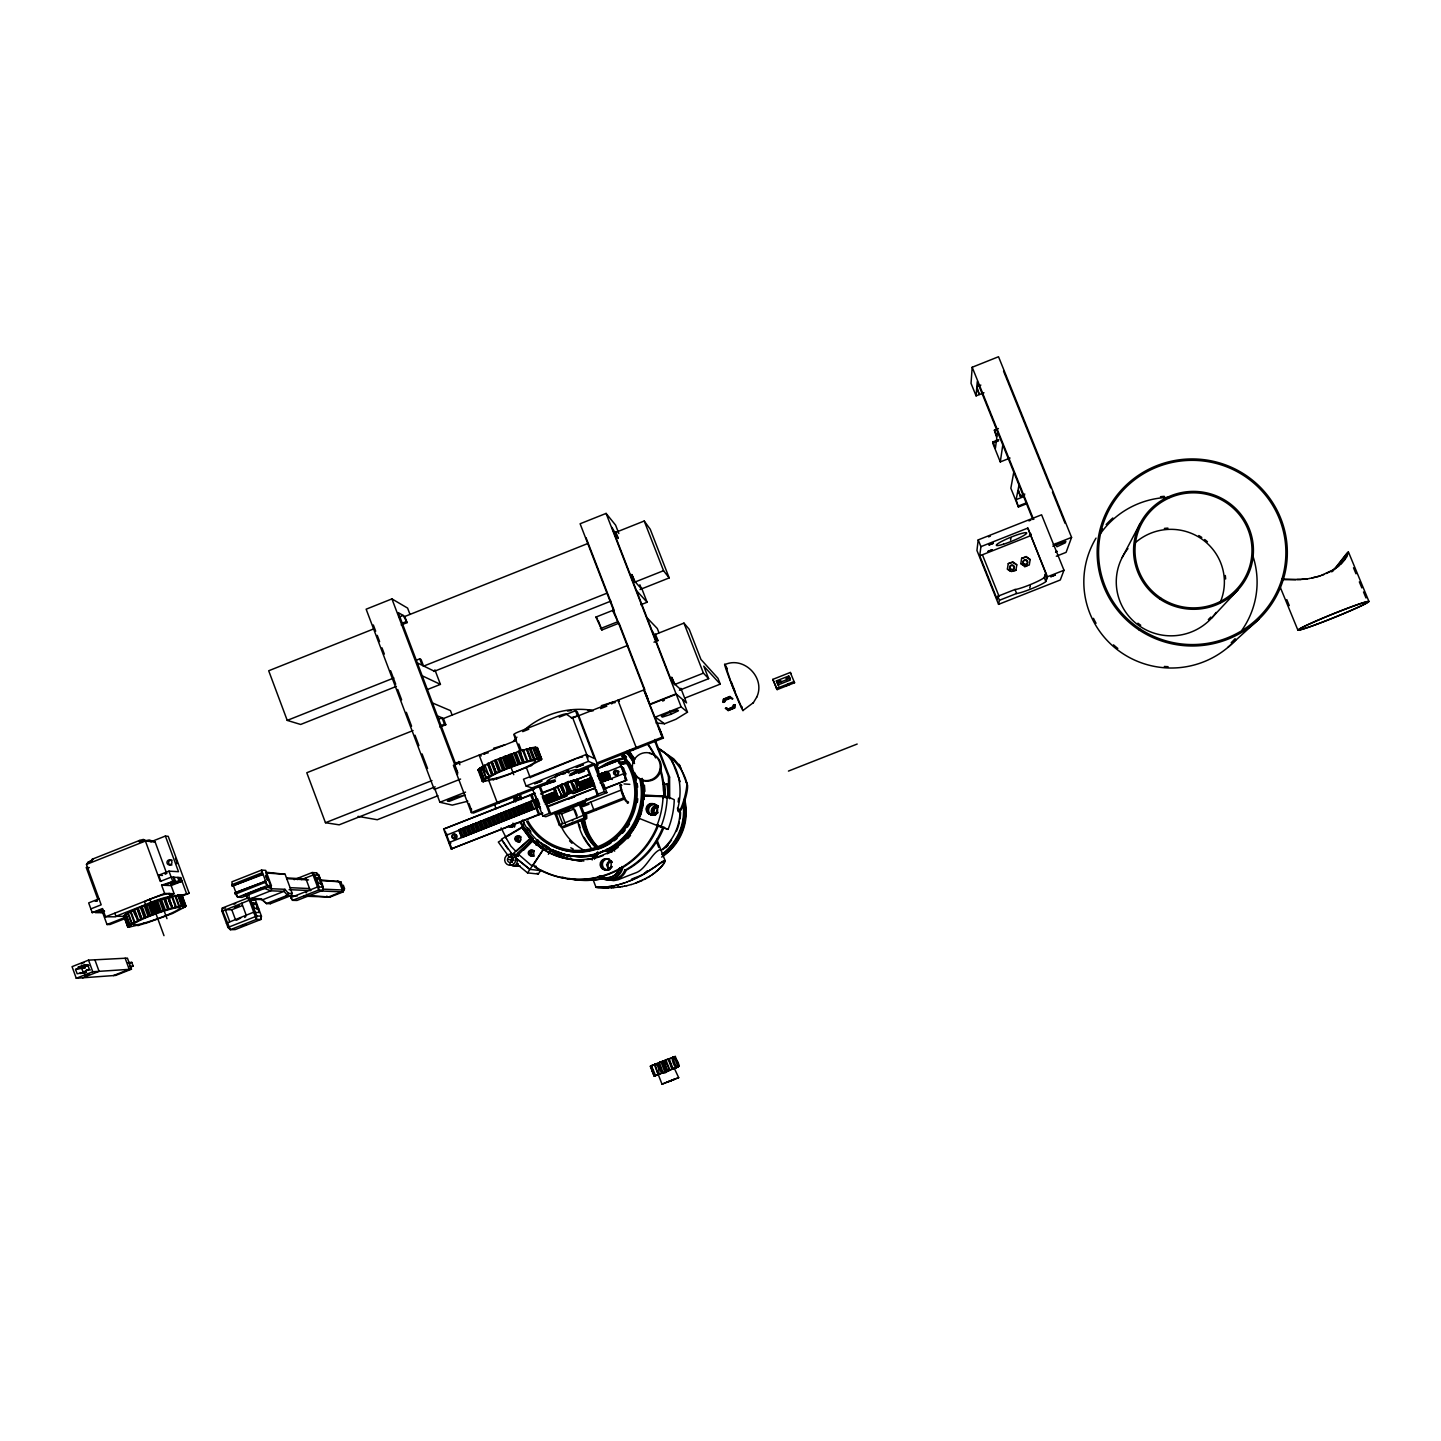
<?xml version="1.0" encoding="UTF-8"?>
<svg xmlns="http://www.w3.org/2000/svg" width="1441" height="1441" viewBox="0 0 1441 1441"><rect width="100%" height="100%" fill="white"/><g stroke="black" fill="none" stroke-linecap="round" stroke-linejoin="round"><path stroke-width="1.5" d="M667.183 796.513L667.129 798.458A89.504 88.622 -64.4 0 1 660.861 827.008L668.066 829.368A87.144 86.316 -64.6 0 0 674.19 801.592L674.226 799.683L667.183 796.513L643.515 795.864L643.479 797.305A65.728 65.079 -64.4 0 1 638.867 818.254L660.861 827.008M643.965 797.485L643.515 795.864M663.4 798.44L663.436 796.585L652.629 796.297M660.14 770.052A85.181 84.335 -64.4 0 1 663.4 790.154L664.319 796.261L664.283 790.551A84.893 84.064 -64.4 0 0 660.482 768.755M643.659 787.615A62.197 61.585 -64.4 0 1 643.767 799.809L643.046 782.553A65.638 64.971 -64.4 0 0 642.182 778.356M654.826 741.304L668.462 776.483L668.606 797.99M654.989 739.431L669.579 777.077L669.705 798.764M678.135 801.971L678.603 798.116M519.228 751.103L523.443 762.145L519.264 763.964L515.067 752.923L518.22 751.445L519.228 751.103L523.227 762.685L531.459 759.803L527.244 748.78L522.687 750.563M598.772 771.439L596.79 765.063M271.412 885.729L267.269 885.549L261.56 870.094L231.947 881.802L232.235 886.089L263.163 874.453L261.902 874.363L261.56 870.094L265.72 870.382L271.412 885.729L265.973 887.89L262.496 887.746L243.853 895.113L248.879 894.627L264.496 888.467L270.764 890.808L284.039 891.331L287.461 895.311L291.352 895.437L292.235 893.438L285.102 874.255L265.973 872.237M1056.307 556.226L1066.106 552.353L1071.582 537.385L998.523 356.738L972.189 367.257L971.036 383.342L976.097 395.879L983.951 392.745M160.545 900.085L164.634 898.391L168.507 908.929L164.4 910.622L160.311 899.778L148.279 904.354L152.134 914.909L160.762 911.324M976.097 395.879L977.268 381.631L1032.747 519.192M621.071 784.733C620.513 789.488 625.106 801.736 628.51 802.115L627.79 802.403C624.151 801.971 620.513 790.352 620.008 785.129L621.647 785.237L620.008 785.129M585.73 812.886L586.523 818.56L563.665 827.566L561.414 827.026L560.099 824.504L555.56 811.715L555.289 814.615L559.27 825.063L561.414 827.026L584.416 817.966L584.686 815.048L580.687 804.6L578.543 802.655L584.416 817.966A49.57 49.192 -65.8 0 0 597.709 846.714M222.004 911.324L222.364 908.01L248.392 897.725L256.39 919.394L261.073 919.376L261.397 916.08L255.489 900.085L248.627 900.481L222.004 911.324L227.948 927.446L230.344 929.679L235.189 929.589L261.073 919.376L261.397 916.08L256.732 916.08L227.948 927.446M145.451 923.429L157.483 919.052M978.223 539.889L976.944 550.462L998.559 604.355L1060.288 579.984L1063.98 570.24L1041.591 514.797L978.223 539.889L980.925 546.643L979.736 555.83L997.19 599.366L997.82 596.286L1014.986 589.495A16.355 1.729 -22.1 0 0 1030.657 584.47A16.355 1.729 -22.1 0 0 1044.221 577.517L1045.68 573.104L1027.829 528.072L980.925 546.643M1010.051 458.04L1000.288 461.913L992.741 443.198L992.903 441.937L998.775 439.613M998.397 428.571L994.38 430.175L996.794 437.884L995.425 448.187L992.903 441.937M997.586 431.994L996.974 436.569L994.38 430.175M571.987 791.523C557.649 770.845 583.749 787.813 572.077 791.451C567.25 794.477 570.312 778.518 564.89 783.31C569.807 788.029 568.258 793.739 565.052 794.207C555.271 783.202 565.899 778.446 567.196 793.307M1000.288 461.913L1002.792 444.927M1010.015 571.104L1007.403 569.087L1008.25 563.629L1012.879 561.81L1016.788 564.836L1015.923 570.294L1013.743 570.636M1021.633 558.351L1020.894 563.215L1024.803 566.259L1029.27 565.016L1030.153 559.558L1026.262 556.514L1021.633 558.351L1026.1 557.109L1030.153 559.558M723.04 702.109L723.508 699.065L729.957 696.507L732.676 698.759L729.74 698.038L724.715 700.038C726.048 702.397 721.148 702.83 724.481 701.533M723.346 702.433L723.508 699.065M724.805 701.857L724.715 700.038M733.433 707.045L733.361 705.207L734.802 704.631L734.622 708.017L728.173 710.557L725.453 708.324L728.407 709.026L733.433 707.045L733.361 705.207M623.719 775.006L624.025 773.06L625.718 773.853L624.908 779.113M734.622 708.017L734.802 704.631M447.142 836.284L447.449 834.339M164.652 898.409L168.705 897.221L172.578 907.74L171.803 908.388M660.536 849.542C652.215 851.847 646.234 869.031 636.111 872.706A35.016 1.981 -21.1 0 0 618.099 879.767L613.668 880.631L600.014 878.47M677.522 807.969C678.675 824.018 690.779 786.354 686.763 783.67A34.782 2.486 68.5 0 0 680.008 766.18L673.74 758.885L657.726 747.897M168.525 908.947L165.139 901.003M1013.78 472.144L1010.843 488.229L1018.409 507.016L1026.244 503.9M1018.409 507.016L1016.103 499.649L1017.958 490.372L1020.552 496.785L1024.569 495.2M1019.003 485.131L1018.193 489.22L1020.552 496.785M1010.537 540.159L1011.024 537.781M998.559 604.355L999.424 600.285L997.82 596.286M1008.25 563.629L1012.753 562.386L1016.788 564.836M1007.403 569.087L1011.438 571.555L1015.923 570.294M1020.75 563.809L1024.803 566.259M756.615 697.336C766 678.351 744.295 655.925 724.985 664.553M1029.739 587.928L1030.351 585.857M545.094 804.06L557.595 799.125L553.542 788.623L555.524 788.047M479.943 769.026L477.944 769.98L481.078 768.99M1015.076 589.495L1016.589 593.494A16.355 1.693 -22 0 0 1032.26 588.45A16.355 1.693 -22 0 0 1045.842 581.516L1047.445 576.778L1027.829 528.072M625.25 869.806L624.403 871.048A13.744 13.617 -72.6 0 1 606.409 878.127M664.067 827.026A83.218 82.407 -64.6 0 1 626.565 870.004L625.718 871.247A13.689 13.563 -72.6 0 1 607.796 878.29M592.377 779.401L594.485 784.895L573.644 793.108L581.263 789.056L577.715 779.617L575.698 780.283M581.263 789.056L578.057 789.956L580.705 788.749L577.12 779.401L575.139 780.049M124.683 916.674L128.411 927.157L131.221 925.951L127.691 926.887L130.717 925.59L127.637 926.473L123.872 915.864L125.817 915.089M267.504 887.188L271.683 888.755L284.94 889.295L284.039 891.331L263.037 899.616L249.329 899.274L247.312 898.373L246.213 895.401M284.94 889.295L288.362 893.294L287.461 895.311L266.513 903.597L261.055 898.734L247.312 898.373L246.861 893.726L248.879 894.627L249.329 899.274L270.764 890.808L271.683 888.755L265.846 872.994L285.102 874.255M303.925 896.194L330.115 897.041L343.12 891.907L343.931 890.07L340.833 881.802L319.83 879.857M537.331 748.365L536.142 748.6M127.637 926.473L132.104 924.095L129.528 924.762L125.673 914.242L131.689 911.523M536.809 749.032L541.059 759.893L538.159 760.758L541.69 759.065L537.403 747.591L532.828 748.509L535.386 747.267L539.582 758.218L537.061 759.443L540.987 758.272L536.574 747.285M145.469 923.231L137.76 925.626L138.966 924.834M145.091 917.467L152.116 914.909M1122.197 557.487L1140.047 523.659M568.529 792.658L570.762 791.811M182.16 898.572L185.205 906.875L182.413 907.668L185.673 906.281L182.07 895.708L180.557 896.41M742.908 710.521L753.373 702.668M185.799 906.245L182.899 907.019L185.907 905.668L182.016 895.167L180.593 895.618M609.957 860.403L606.535 864.69L608.642 869.896A5.566 5.512 -72.4 0 1 602.41 864.294A5.566 5.512 -72.4 0 1 608.768 858.908M610.984 860.835L608.336 863.537L607.976 866.761L609.561 869.662L608.192 869.463M753.247 702.884L756.705 697.174M527.568 872.886L538.304 874.039L540.501 870.598L529.82 869.355L516.076 858.26A4.179 4.125 -71 0 1 516.436 863.735L527.568 872.886L543.311 849.433L532.738 865.897M548.373 854.297L550.678 850.712L540.303 842.319M506.692 768.575L499.559 771.385L495.254 760.073L507.826 755.48L512.041 766.522L506.728 768.575L502.513 757.516M90.855 908.893L101.176 904.804L86.46 864.42L87.919 862.384L92.332 860.619L92.314 859.178L139.417 840.481L143.343 839.419L145.361 840.319L140.948 842.066L139.471 841.94L139.417 840.481M1344.813 559.558L1347.515 553.542A28.316 1.981 -60.2 0 0 1345.984 554.911L1337.14 566.241M1344.687 559.847L1339.013 565.701M496.569 778.915C498.622 776.987 490.534 781.562 493.975 779.167M527.802 761.316L523.443 749.824L522.705 750.545M1336.311 567.088L1332.547 571.104M574.707 790.37C578.417 792.82 579.372 777.185 572.437 780.716M459.211 830.16L461.877 828.809L464.65 836.104L461.444 837.365L458.724 830.034M463.318 827.909L465.605 835.744L468.793 834.483L466.019 827.17L464.416 827.476L463.318 827.909L466.073 835.222M458.688 830.07L535.097 799.575L537.565 798.926L539.655 804.42M471.135 825.153L474.323 823.892L477.097 831.205L473.891 832.466L471.153 825.117M1211.737 617.955L1238.143 589.711M1341.715 563.161L1346.939 556.568L1348.344 551.993A27.703 2.306 -63.8 0 0 1346.777 553.362L1334.168 569.483M527.208 748.816L526.001 749.662L530.558 747.987L534.755 758.993L532.99 760.037L537.493 758.47L533.296 747.483L528.793 749.05L530.558 747.987M470.18 825.531L472.936 832.844L469.748 834.105L467.01 826.756M536.52 799.323L539.402 806.618L461.967 837.455L459.157 829.548M168.705 897.239L167.931 897.905L170.236 904.209M674.226 1068.087L678.693 1077.688L662.013 1084.208L667.994 1081.687M576.814 770.449L593.602 763.622L604.355 791.649L606.895 792.622L603.671 784.21M596.736 766.144L594.106 764.955L577.319 771.782A16.139 1.657 -20.9 0 1 570.492 775.438M481.978 767.693L478.448 769.17L481.222 768.521M542.338 848.839L532.089 840.769L515.428 857.665L529.82 869.355M523.605 850.172L532.738 840.896M536.052 845.128L539.042 842.084L550.678 850.712M1331.754 571.879L1333.105 570.51M226.417 923.267L253.04 912.441L259.29 912.477L255.633 902.606M544.392 802.223L542.302 796.729L555.92 791.361M519.733 822.054L531.585 839.653L517.535 853.198L518.886 853.396M536.142 844.174L539.222 841.22M658.393 869.589L660.5 867.5A37.772 3.224 -41.7 0 0 663.292 864.006L663.689 863.303A36.673 3.278 -45.4 0 0 660.338 863.321L659.33 863.97A37.772 3.224 -41.7 0 0 655.709 866.491L645.91 872.886M572.203 718.194L566.097 713.997A7.259 0.901 -20.8 0 0 558.333 716.087L519.354 731.524A7.259 0.901 -20.7 0 0 513.825 734.694L520.867 753.121M171.515 896.986L175.568 895.527L179.423 906.011L174.937 907.578L176.216 906.785L172.38 896.248L171.119 897.077A16.427 1.783 -19.8 0 0 162.779 898.175A16.427 1.783 -19.8 0 0 145.667 904.516L115.928 916.296L114.83 913.306M576.742 783.147L591.675 777.582M541.059 759.893L530.576 765.423M176.216 906.785L171.785 908.406M507.772 848.893L501.9 839.959L498.316 842.048L509.159 857.107L530.414 838.41L516.022 851.577L510.853 846.083L505.665 837.275M533.602 842.517L538.015 839.887L534.881 842.751M647.549 870.652L642.614 874.759L631.68 879.082M658.069 870.112L652.917 874.129M1227.912 647.387L1258.75 619.342M600.645 773.709L602.806 781.598L606.031 780.338L603.131 773.042L601.762 773.259L600.645 773.709L603.455 781.022M1340.418 564.422L1341.391 563.557M530.18 777.51L574.869 759.227M604.175 772.646C608.859 767.765 613.722 780.374 606.985 779.959L604.175 772.646L597.601 774.916L599.708 780.41M139.002 924.816L128.645 927.193L124.394 915.233L128.267 913.576L125.673 914.242M290.812 897.545L292.595 900.337L318.695 890.034L322.946 890.214L323.27 886.917L316.948 887.224L290.812 897.545L292.595 900.337L297.008 900.445L322.946 890.214L323.27 886.917L318.857 875.065L316.462 872.832L312.175 872.544L294.126 879.676M675.289 1067.871L676.405 1067.475L672.569 1057.478L675.307 1056.451L679.071 1066.25L671.812 1069.24L672.713 1068.97L668.696 1059.189L675.307 1056.451M322.604 887.494L318.857 875.065L312.499 875.263L301.493 879.604M507.844 755.462L512.041 753.949L516.256 765.009L512.059 766.504M157.519 919.052L172.416 913.54L185.205 906.875M148.243 904.354L145.325 905.488L149.198 916.026M236.414 920.259L240.737 918.079M244.7 917.467L245.889 916.53M655.871 871.841L660.446 867.842A39.249 3.35 -41.7 0 0 663.112 864.726L663.779 863.861A38.114 3.404 -45.4 0 0 660.14 863.141M153.971 912.91L156.042 912.928M1338.059 566.457L1335.843 568.168M1337.482 566.925L1338.995 565.719M574.797 779.797L571.068 780.878M672.587 1057.424C671.794 1054.182 684.547 1066.142 675.415 1067.871M655.259 872.489L651.296 875.263M660.122 863.141L658.987 863.934A39.249 3.35 -41.7 0 0 654.898 866.852L644.253 873.768M578.399 789.182L576.634 790.136L580.705 788.749M531.423 759.821L530.198 760.668L534.755 758.993M479.565 772.574L483.023 781.67L485.797 780.392L482.213 781.382L486.536 778.392L483.87 779.113L479.691 768.107L488.823 763.586L492.318 772.772M167.949 897.887L172.38 896.248M650.359 1066.25L654.953 1064.341L650.792 1065.998L654.106 1076.067L650.305 1066.25L666.354 1059.982L660.032 1062.467M483.87 779.113L488.121 777.311L485.887 777.834L481.636 766.828M555.289 814.615L579.12 804.961L582.83 805.285L581.966 805.861L580.687 803.339L578.543 802.655M175.514 895.563L173.857 896.482L178.18 895.059L182.016 905.524L179.855 906.605L183.998 905.308L180.161 894.861L177.801 895.6M1333.321 569.861L1334.528 569.015M1334.078 569.357L1336.383 567.754M512.059 753.931L515.067 752.904M129.528 924.762L133.725 923.069L131.563 923.555L127.655 913.036M516.274 764.991L519.264 763.946M652.034 874.921L643.983 879.55M507.736 774.88L496.569 778.933M650.251 876.056L647.874 877.569M150.08 903.309L153.989 913.846M674.442 1079.309L666.805 1082.281L668.426 1081.633M567.034 795.306L557.091 798.08L560.549 796.477L558.063 797.197L554.479 787.813L558.478 786.174M558.514 786.408L558.225 787.326M306.681 892.718L305.87 892.681M668.894 1059.153C655.691 1059.693 677.972 1084.136 664.841 1060.738M558.063 797.197C568.258 797.395 551.056 785.885 561.414 784.967M533.296 747.483L531.153 748.636M682.692 699.822L687.483 712.178L675.847 719.293L664.553 723.76L656.033 722.968M157.97 912.333L164.364 910.406M485.887 777.834C495.38 776.213 482.969 774.213 484.23 765.333M530.414 838.41L521.75 827.26L501.396 839.256L512.239 854.297L518.922 855.27M507.52 836.176L520.561 828.503M525.226 830.953L528.883 828.791L530.936 832.141M1330.565 571.411L1326.224 573.518M1332.601 570.222L1320.424 575.752M1332.205 570.51L1333.537 569.681M179.368 906.047L177.693 906.947L182.016 905.524M178.108 895.095L177.135 895.6M639.498 876.416L642.02 875.119M568.547 772.934C573.068 768.972 550.246 777.582 555.758 777.78M640.092 876.092L644.847 873.57M572.834 820.577L571.987 820.613M131.563 923.555L135.904 921.88L134.157 922.186L130.266 911.631L134.77 910.01M95.304 901.327L97.376 900.499M537.421 758.506L535.295 759.623L539.582 758.218M488.427 776.375L493.02 774.61L491.651 774.736M667.994 1070.861C658.375 1079.651 663.238 1058.036 654.43 1064.791L662.049 1084.244M646.469 878.326L633.59 883.873M161.572 899.76L165.445 910.28M557.001 796.405L554.137 788.929L555.397 788.317M575.301 780.247L577.12 779.401M519.012 751.644L523.443 749.824M300.881 878.235L297.08 879.496L299.278 878.884M559.09 786.084L560.549 785.363M180.161 894.861L178.702 895.545M163.553 910.082L162.04 910.802M520.021 751.337L524.236 762.361M662.518 1072.897L654.106 1076.067M134.157 922.186C142.713 921.303 134.049 917.106 133.437 910.1L137.94 908.569L141.794 919.106L137.309 920.655M654.43 1064.791C659.618 1062.071 659.69 1077.868 657.762 1074.482M634.256 878.992L639.66 876.452M496.19 773.078L491.615 774.736L487.418 763.694L492.029 762.037L496.226 773.078L492.714 763.874M637.913 877.299L628.978 881.244M672.046 1057.766C673.505 1070.177 682.097 1071.78 673.74 1056.973M518.22 751.445L522.543 762.451M652.809 1065.187L654.088 1064.863M560.747 795.756L565.052 794.207M168.237 909.433L172.578 907.74M176.955 895.69L176.486 896.086M670.948 714.322L678.459 710.755L677.468 709.945L668.894 712.737L661.347 716.321L662.392 717.096L670.948 714.322L669.687 711.079M169.209 909.127L165.355 898.626M1052.849 546.229L1065.836 541.348L1065.313 542.807L1056.919 546.751L1055.623 543.527M183.926 905.344L181.512 906.443L185.313 905.344L181.26 894.879L179.278 895.563M658.843 1063.044C667.093 1054.596 669.633 1087.289 662.482 1061.657M491.129 761.929L495.236 760.109M495.326 772.97L499.811 771.457M1028.964 520.922L1030.819 520.111M81.435 963.525L81.272 963.993M1031.18 534.053L1029.504 535.007L1030.999 534.719M234.09 904.155L235.676 903.489M1055.569 552.209L1057.19 551.291L1055.767 551.597M570.582 793.343C576.994 789.668 558.784 797.485 569.717 793.685M180.071 895.545L181.26 894.879M172.668 908.172L168.813 897.671M577.679 779.707L576.274 780.302M185.205 905.398L182.467 906.569L185.907 905.668M642.398 880.415L635.841 883.081M127.781 926.959L123.872 916.422L125.223 915.846M658.339 1074.284L659.041 1074.247M673.902 1068.375L675.109 1067.907M141.776 919.106L137.111 908.442L141.488 907.037M182.016 895.167L180.737 895.816M140.984 919.016L145.343 917.593L141.2 906.731L145.325 905.488M573.032 780.77L574.869 780.157M1323.865 574.599L1321.595 575.427M535.656 748.491L537.403 747.591M670.767 1058.144L658.807 1062.756M653.764 1064.935C648.468 1064.899 653.836 1078.661 657.33 1074.734M633.626 879.352L626.673 882.054M562.35 784.552L567.79 782.337M529.459 748.906L532.954 758.074M572.978 793.343L573.788 792.892L572.689 793.487M104.112 910.64L99.501 912.675L95.358 912.657L102.563 909.487L92.224 912.639L88.676 902.913L98.997 898.824M481.114 769.116L478.07 770.431L480.159 769.854M662.644 701.047L664.301 700.344M675.361 1067.637L677.828 1066.646M672.461 1069.006L668.894 1070.411M676.315 1067.259L679.071 1066.25M652.863 1065.295L654.034 1064.647M655.889 1064.16L654.25 1064.791M657.997 1074.626L661.599 1073.257L657.69 1063.494M666.048 1060.234L669.813 1070.069L672.713 1068.97M409.983 614.37L407.605 608.102L391.916 598.898L366.14 609.201L434.263 789.47L460.598 779.059M618.837 533.494L615.595 525.136L606.085 513.41L580.111 523.767L649.891 704.181L676.063 693.841L686.528 702.902L680.854 688.276M399.337 617.018L403.264 615.469L407.082 622.62L401.21 624.962M980.853 385.089L976.854 386.692L979.304 394.492L976.728 388.115M373.003 629.177L268.692 670.767L287.227 720.392L300.647 724.463L396.419 686.366M404.291 616.694L587.892 543.473M615.019 532.648L644.217 521.012L650.251 529.261L669.182 577.913L640.038 589.513M401.751 623.395L405.678 621.828M415.783 660.428L419.709 658.861L421.096 659.546L423.51 665.94L434.389 671.272M287.227 720.392L393.861 677.972M423.114 666.318L607.111 593.134M634.274 582.326L663.544 570.69L669.182 577.913M992.741 443.198L998.595 440.874M433.903 671.47L610.894 601.095M612.623 610.444L618.567 623.359L601.888 629.987L595.89 617.09L612.623 610.444L614.118 611.867M427.977 689.32L440.424 684.385L434.912 669.849M640.831 604.752L647.099 602.248L641.461 587.712M600.339 628.636L617.09 621.99M438.118 719.365L442.063 717.798L444.494 724.229L445.809 724.733L443.378 718.339M413.063 730.569L306.789 772.736L325.45 822.721L339.157 824.828L435.182 786.84M442.225 719.005L627.682 645.424M654.772 634.67L683.953 623.106L689.212 629.285L700.938 659.42L717.978 678.297L720.248 684.115L684.691 698.165M139.471 841.94L149.198 839.977L155.124 841.958L166.688 873.462M86.46 864.42L145.415 841.04L155.124 841.958M440.55 725.796L444.494 724.229M1020.786 495.65L1024.803 494.047M150.819 841.832L165.391 836.05L168.219 836.338L189.149 893.222L180.827 896.518M439.919 727.075L445.809 724.733M653.98 642.182L657.943 640.615L655.457 634.202M1016.103 499.649L1023.957 496.533M1018.643 505.917L1026.496 502.819M160.834 881.226L158.636 875.227L168.975 871.139L178.504 871.697L165.391 836.05M522.723 731.632L528.811 729.218M559.252 717.168L575.499 710.737L577.265 711.746L597.943 765.585L588.522 761.352L585.929 754.58L523.497 779.239L526.073 786.011L533.494 788.389M454.69 763.082L459.913 761.947M979.736 555.83L1030.513 535.728M571.176 717.744L578.057 715.781L594.485 758.578L585.929 754.58M516.436 740.35L453.393 765.315L471.315 812.562L473.477 813.048L534.287 789.038M571.969 718.194L578.057 715.781M578.58 715.763L643.839 689.933L663.4 738.062L596.25 764.577M600.573 708.648L606.841 706.162M92.224 912.639L102.545 908.55L105.553 916.8L115.766 916.8M161.608 885.188L171.137 885.567L174.127 893.708L164.634 893.42L161.608 885.188L174.451 880.937L173.082 877.209M174.451 880.937C151.863 890.034 175.37 880.361 179.152 881.153L177.783 877.443M325.45 822.721L431.958 780.572M674.19 684.709L703.424 673.145L708.648 678.675L679.413 690.221M179.152 881.153L170.831 884.558L181.944 881.298L180.575 877.587L171.191 877.137L160.239 881.442L145.415 841.04L143.884 840.175M171.137 885.567L181.944 881.298M105.553 916.8L164.634 893.42M1053.209 544.662L1071.582 537.385M650.395 704.451L676.225 694.22L681.143 706.901L687.483 712.178M169.948 895.365L174.127 893.708M102.059 910.928L107.012 924.528L125.781 917.106M180.107 895.618L189.149 893.222M126.7 917.917L110.056 924.492L107.012 924.528M437.938 795.738L377.29 819.731L358.016 816.381M1024.659 566.835L1026.965 565.935M231.731 884.738L261.397 873.012M434.966 789.2L439.901 802.259L465.533 792.136M681.143 706.901L655.295 717.114L664.553 723.76M232.235 886.089L261.902 874.363M790.298 672.461L794.567 682.746L777.149 689.609L772.808 679.377L790.298 672.461L791.001 673.649M234.739 892.862L265.666 881.19L234.739 892.862L237.639 897.239L241.962 897.365L247.42 895.221M723.814 699.389L729.957 696.507M725.039 700.362L730.047 698.381M235.225 894.213L264.91 882.486L267.269 885.549L237.639 897.239L236.576 894.339M729.74 698.038L732.676 698.759M776.357 680.909L788.749 676.009L790.136 678.333L777.87 683.178L776.357 680.909L777.942 684.961L790.334 680.062L788.749 676.009M780.698 680.818L781.112 681.899L780.374 680.746L777.113 682.043L778.698 686.096M789.452 677.18L786.192 678.459L786.894 679.612L786.462 678.531M1047.445 576.778L1063.98 570.24M526.073 786.011L588.522 761.352M88.549 960.138L72.05 966.659L76.265 978.277L115.712 975.413L131.455 969.199L127.42 958.121L88.549 960.138L92.764 971.756L131.455 969.199M776.393 688.51L793.883 681.611L794.567 682.746M999.424 600.285L1016.698 593.458M733.649 705.532L735.108 704.955M733.127 706.72L728.407 709.026M785.039 686.24L788.893 684.709L788.479 683.628M734.316 707.693L728.173 710.557M78.282 967.145L84.695 966.767L85.073 967.812L78.661 968.208L78.282 967.145L84.19 964.822L84.569 965.866L88.82 965.614M549.327 781.31L532.071 787.921L542.753 815.93L545.779 816.723L606.895 792.622M471.315 812.562L534.467 787.633M596.736 763.046L662.121 737.216L663.4 738.062M86.64 972.117L77.148 973.756L75.562 969.433L78.661 968.208M84.569 965.866L87.667 964.641L89.234 968.982L80.624 973.594L80.228 972.549M532.576 789.254L549.832 782.643A16.139 1.657 -20.9 0 0 555.487 781.13M84.695 966.767L88.603 965.218M657.744 1074.68L655.259 1075.707M667.831 1070.843L669.2 1070.321M596.232 789.542L598.285 794.892L550.678 813.661L549.399 813.318L539.222 786.642L555.001 781.364M569.465 775.636L588.072 768.287L590.306 774.069L573.752 780.608M75.562 969.433L85.073 967.812M229.713 921.646L225.3 909.703L231.803 909.757L241.998 905.741M578.417 773.367L584.524 770.953M542.843 813.246L451.177 848.965L443.648 829.061L534.593 793.162M596.034 768.9L619.09 760.254L626.745 780.157L604.247 789.038M530.036 795.414L443.648 829.061M535.35 793.325L530.504 794.766L538.754 814.867M596.07 769.35L619.09 760.254M252.103 905.272L256.192 903.651L257.273 908.965L254.336 907.884L252.751 903.597L253.238 902.57L256.192 903.651M315.525 880.235L319.632 878.614L320.821 883.891L318.101 882.721L316.498 878.416L316.912 877.425L319.632 878.614M590.306 774.069L595.547 787.777L547.238 806.33L541.996 792.622L559.288 786.318M540.555 793.955L554.857 788.317M577.337 779.437L589.585 774.61M76.265 978.277L92.764 971.756M82.695 977.809L99.087 971.342L94.89 959.814M261.055 898.734L266.513 903.597L270.512 903.669L291.352 895.437M257.345 909.307L258.696 908.767M320.731 884.288L322.1 883.747M446.026 835.366L533.854 800.692L532.125 794.603M543.293 796.981L555.776 792.046M578.634 783.021L591.116 778.104M597.349 775.636L605.67 772.358M607.742 771.547L620.999 766.306M130.212 967.253L133.148 966.1L131.797 962.39L128.861 963.543L128.501 962.552M557.595 799.125L567.052 795.396M448.781 842.661L539.853 806.744M546.085 804.276L566.889 796.08M573.122 793.613L593.908 785.417M600.158 782.949L623.809 773.619M113.425 975.575L129.222 969.343L125.169 958.229M547.814 806.834L566.223 799.575M572.347 797.161L594.827 788.281M451.177 848.965L542.194 813.066M603.689 788.821L626.745 780.157M542.753 815.93L549.399 813.318M588.072 768.287L586.919 767.801L597.168 794.477L604.355 791.649M621.701 789.83L581.155 805.825L583.281 806.492L589.063 804.204M562.53 823.55L558.532 813.084L561.558 813.913L573.914 809.049M624.637 797.485L584.091 813.481L586.199 814.093L624.457 799.016M627.375 803.303L628.438 802.871M788.443 771.079L857.179 744.042M677.9 1066.808L676.622 1067.313M669.056 1081.254L676.099 1078.552M673.217 1057.172L672.263 1057.622L674.856 1056.703M181.044 896.734L180.449 896.752M673.073 1057.37L674.172 1056.883M532.648 747.627L536.971 758.56M81.975 963.308L84.28 962.534M85.848 972.081L83.74 973.035L85.631 972.657M652.143 1065.493L650.792 1065.998M656.466 1075.076L654.538 1075.797M662.013 1073.113L664.859 1072.032L661.095 1062.179M544.338 784.625L545.274 784.264M988.526 536.863L990.345 536.214M166.363 873.156L164.904 873.894L166.526 873.516M97.231 900.931L96.043 901.327M535.386 747.267L531.405 748.6M555.505 788.497L554.137 788.929M672.821 1079.939L673.83 1079.579L666.805 1082.371M623.665 883.153L627.051 882M624.872 882.793L619.918 884.252M668.3 1059.333L672.028 1069.258M556.406 787.47L555.632 787.525M651.494 1065.872L655.583 1075.58M676.838 1078.282L678.693 1077.688M555.343 788.119L553.506 788.713M659.402 1074.067L658.195 1074.644L655.061 1064.467M562.404 774.267L565.178 773.475M576.652 758.542L579.93 757.48M507.772 774.862L531.891 765.333L530.594 765.423M483.023 781.67L494.011 779.149M567.538 782.535L569.519 781.887M658.519 1063.224L662.41 1073.041M125.097 916.134L123.872 916.422M492.192 775.024L488.067 763.982M104.563 911.234L100.546 912.675L102.581 912.693M125.655 915.449L123.926 915.954M496.154 772.61L492.065 761.514M1320.226 575.932L1313.021 577.751M137.796 920.925L133.995 910.37M1319.272 576.202L1311.706 577.985M618.369 884.72L622.692 883.495M180.737 896.104L182.07 895.708M541.69 759.065L538.087 759.587L540.987 758.272M141.794 918.656L138.048 908.064M482.303 767.423L479.781 768.089M126.088 914.765L124.394 915.233M491.075 762.469L495.326 773.493M570.402 781.616L573.608 781.004M1032.639 519.462L1033.936 519.156M555.469 787.579L554.479 787.813M631.284 884.558L632.671 884.126M140.858 919.52L137.057 908.947M631.248 884.504L626.691 885.747M467.893 801.178L452.276 805.123L439.901 802.259M498.784 771.908L494.623 760.848M144.334 918.007L140.516 907.452M614.37 885.693L611.506 886.197M613.524 885.837L618.459 884.756M615.577 885.35L618.549 884.738M502.621 770.251L498.442 759.191M148.117 916.458L144.28 905.903M624.385 886.215L626.817 885.675M622.116 886.647L624.583 886.125M622.404 886.539L619.864 886.972M132.068 911.342L130.32 911.631M1309.167 578.453L1312.103 578.057M509.538 767.044L505.323 755.985M600.411 782.229L610.191 778.698L607.291 771.385M581.209 757.137L582.596 757.011M151.089 902.931L154.962 913.486M610.57 886.395L604.373 887.152M613.308 885.945L607.742 886.809M663.364 784.408L666.949 783.868L668.084 786.084A83.56 82.767 -64.6 0 1 668.696 796.999M1305.24 578.994L1308.95 578.652M1307.275 578.868L1301.727 579.3M488.805 763.586L487.454 763.694M134.733 910.01L133.473 910.1M617.649 887.26L620.242 886.881M618.099 887.152L613.398 887.638M604.121 887.224L596.034 887.368L592.917 879.226M607.129 886.917L597.475 887.404L605.238 887.836M514.275 765.279L510.06 754.219M159.591 911.847L155.772 901.291M1304.898 579.21L1296.972 579.516M86.154 970.207L90.387 969.937M129.6 966.317L133.148 966.1M611.362 887.764L614.028 887.566M612.083 887.692L607.58 887.872M128.231 962.588L131.797 962.39M624.025 783.922L629.843 784.354M1300.989 579.552L1281.914 579.102M1295.747 579.75L1283.499 579.642M115.928 916.296L125.169 916.296M605.832 887.854L608.462 887.836M604.229 887.854L606.787 887.836M603.797 887.818L596.034 887.368M225.625 908.046L222.364 908.01L222.562 910.784L230.344 929.679L256.39 919.394L256.732 916.08L250.788 899.959M643.983 795.234L664.319 796.116M643.983 795.504L663.454 795.864M643.983 796.062L648.306 796.171M286.075 895.636L297.224 895.978M308.77 895.582L330.115 897.041M288.362 893.294L292.235 893.438M261.019 888.322L264.496 888.467M289.101 889.673L310.932 890.574M319.668 890.934L343.12 891.907M289.983 887.674L309.599 888.557M322.676 889.133L343.931 890.07M158.636 875.227L162.491 875.444M89.324 867.626L86.208 867.446L97.664 898.878M286.633 878.65L308.536 879.911M319.488 880.559L340.833 881.802M286.867 877.893L306.645 879.082M87.919 862.384L93.359 859.25L92.314 859.178M176.216 863.429L177.387 863.501L175.514 858.404M592.179 855.288L594.088 855.504M536.34 866.347L530.846 865.032L519.03 854.801M508.835 859.538L510.186 859.719M512.726 860.061L514.059 860.241M509.159 857.107L512.816 857.629L511.771 856.494M607.67 868.923L609.057 869.121M624.764 870.058L626.078 870.256M607.472 862.438L608.841 862.673M515.572 839.202L517.445 840.787A2.792 2.756 -69.1 0 0 519.246 841.886M520.903 837.869L520.922 837.942A2.792 2.756 -69.1 0 0 517.409 836.266A2.792 2.756 -69.1 0 0 515.734 839.869L517.823 841.238A2.792 2.756 -69.1 0 0 519.823 841.922M515.626 839.328L517.103 840.157M531.585 839.653L535.908 842.877A65.421 64.773 -64.4 0 0 582.524 859.917M531.639 839.779L535.908 842.877M513.356 825.081L514.905 824.918A5.458 5.386 -67.7 0 1 514.725 823.495M561.54 825.621L559.27 825.063L583.119 815.426L586.793 815.66L586.523 818.56L584.416 817.966M539.709 814.489L533.854 800.692M499.162 802.907L497.109 802.367L488.535 779.779M501.396 800.926L506.097 799.935L504.8 799.575M575.337 810.833L577.12 815.498M575.031 810.905L574.995 809.914M595.835 810.31L593.764 809.662L590.846 802.007M566.097 855.792L568.132 856.512M481.294 755.877L479.151 755.12L483.852 767.441M484.806 754.183L483.455 753.697L488.193 752.85M597.168 794.477L598.285 794.892M494.749 748.798L493.561 748.347L504.998 744.745M657.276 825.153L662.338 827.152L656.97 825.459A85.325 84.479 -64.4 0 0 662.968 798.26L663.004 796.387L666.589 797.99M664.301 827.873L668.066 829.368M437.416 715.925L442.063 717.798M564.566 855.342L558.856 852.982M432.498 702.974L450.439 710.611L452.024 714.79M337.41 880.901L339.211 881.712L342.31 889.998L341.499 891.835L328.458 896.986L326.657 896.176M268.566 902.786L270.512 903.669M422.195 675.793L440.424 684.385M570.744 857.017L555.956 851.235M625.718 773.853L623.539 768.179L620.296 766.126M417.314 662.878L422.141 665.256L419.709 658.861M570.762 847.794L573.158 849.001M668.462 776.483L669.579 777.077M629.051 750.509L633.374 749.68L632.473 749.158M658.159 749.014C672.551 756.723 684.097 768.972 687.393 785.435M637.552 748.257L636.165 747.465L617.919 700.182L619.396 701.209M403.264 615.469L398.256 612.623L455.806 764.487M552.065 850.514L553.002 851.109L544.878 845.327M543.311 849.433L532.089 840.769M537.025 873.228L538.304 874.039M602.266 706.252L601.365 705.676L612.839 702.055M611.813 703.91L610.84 703.28L615.217 702.578M532.936 850.568L533.548 850.965A2.774 2.738 -70.5 0 0 532.594 855.576L533.188 855.99A2.774 2.738 -70.5 0 0 533.854 856.224M534.035 851.505A2.792 2.756 -70.4 0 0 529.982 850.91A2.792 2.756 -70.4 0 0 529.784 855.053L530.468 855.576M657.51 747.735C678.369 759.263 683.466 785.939 678.027 807.644C678.135 822.595 690.023 783.58 685.916 781.598M657.726 748.852L659.888 750.383M469.027 803.538L471.495 810.454L471.423 808.815M622.026 766.954L623.539 768.179M610.786 778.284L612.317 779.509M449.286 841.994L450.817 843.219M595.89 617.09L597.457 618.495M680.999 689.771L674.874 684.259L671.686 677.198L674.19 683.628L671.722 681.413L611.957 527.37L618.297 538.412L615.829 532.053M580.687 803.339L582.83 805.285M515.878 854.819L515.482 854.441A4.161 4.107 -70.7 0 0 514.581 853.865M657.943 640.615L652.053 630.744M725.453 708.324L726.912 707.765M647.027 617.775L657.312 628.528L658.933 632.689M529.748 838.284L521.75 827.26M511.195 853.162L512.239 854.297M720.248 684.115L703.748 666.102L708.648 678.675M636.49 590.594L647.099 602.248M631.464 577.661L634.31 580.849L631.824 574.455L635.103 581.75L641.497 588.919L639.876 584.758M530.09 836.717L532.936 840.013M519.769 841.886A2.774 2.738 -69.1 0 1 519.174 841.49L518.706 840.95A2.774 2.738 -69.1 0 1 520.831 836.627A2.792 2.756 -69.1 0 0 520.201 836.428M521.084 822.361L530.126 836.843M455.95 768.593L457.554 774.501M772.808 679.377L777.149 689.609M672.299 762.181L673.325 763.838M788.191 683.592L788.893 684.709M316.462 872.832L318.191 875.642M506.493 838.536L501.126 827.891M726.516 667.831L725.76 666.553L732.172 685.484L742.133 708.522L741.881 706.63M680.206 781.598L679.413 779.707A34.908 2.504 68.5 0 1 672.443 761.713L671.812 759.911M1348.506 552.137L1368.95 601.491A38.313 1.909 -22 0 1 1316.191 624.529A38.313 1.909 -22 0 1 1315.093 621.413A38.313 1.909 -22 0 1 1368.95 601.491M1353.495 567.754L1355.999 573.788M1359.349 581.858L1361.853 587.91M1363.51 591.945L1366.014 597.979M1286.777 599.6L1289.263 605.616M1280.256 587.244L1297.909 630.185M1003.548 371.166L1050.759 487.869M1052.434 492.047L1065.079 523.317M523.083 820.343L523.623 821.658A5.476 5.404 -67.7 0 1 522.182 826.954M972.189 367.257L1033.323 518.814M1045.067 574.941L1046.706 578.976M1044.239 577.481L1045.86 581.498M982.402 554.767L999.027 596.232M779.959 679.666L780.374 680.746M731.289 681.827L735.054 691.464M644.217 521.012L663.544 570.69M683.953 623.106L703.424 673.145M606.085 513.41L676.063 693.841M679.233 764.36L680.71 768.179M586.037 537.709L614.226 610.57M619.054 623.052L644.829 689.663M643.839 689.933L662.121 737.216M598.195 620.405L601.888 629.987M656.754 839.256L665.094 860.619M656.339 841.22L658.753 847.488M618.567 760.001L626.241 779.923M622.17 791.848L624.385 797.594M605.94 771.619L608.75 778.933M604.824 772.052L607.634 779.383M601.762 773.259L604.572 780.59M575.499 710.737L577.265 715.348M598.898 772.97L596.43 767.927L602.086 784.697L604.95 788.749L603.131 783.976M599.042 774.664L601.852 781.977L598.952 774.682M572.599 717.582L588.036 757.822M590.63 777.978L593.44 785.291M589.261 778.194L592.071 785.525M588.144 778.644L590.936 785.957M587.514 779.221L590.306 786.534M586.541 779.599L589.351 786.912M586.469 779.617L589.261 786.93M585.082 779.851L587.892 787.164M583.965 780.283L586.775 787.615M583.335 780.86L586.145 788.173M582.29 781.256L585.19 788.551M577.12 770.142L577.625 771.475M580.921 781.49L583.713 788.821M579.804 781.941L582.596 789.254M579.174 782.517L581.984 789.83M574.311 772.016L574.815 773.349M576.886 779.401L581.029 790.208M574.329 779.923L577.931 789.29M571.501 781.148L575.085 790.533M570.438 781.076L574.058 790.839M566.493 782.463L570.096 791.848M565.791 782.715L569.393 792.118M573.068 807.356L577.066 817.822M669.182 1058.973L672.947 1068.808M561.792 784.3L565.376 793.703M561.125 784.57L564.728 793.973M560.351 785.309L563.953 794.693M557.667 786.12L561.504 795.9M554.767 787.633L558.351 797.017M554.389 788.911L557.235 796.387M659.33 1062.918L663.094 1072.77M537.457 748.311L541.618 759.227M554.209 792.37L557.001 799.683M556.046 800.061L553.254 792.748L555.956 800.079M561.558 813.913L565.52 824.288M548.517 781.436L549.039 782.769M535.007 747.285L539.204 758.254M551.741 793L554.551 800.331M550.624 793.451L553.434 800.764M550.048 794.009L552.84 801.322M549.093 794.387L551.885 801.7L549.003 794.405M529.91 748.131L534.125 759.137M547.58 794.657L550.372 801.971M651.026 1065.89L654.754 1075.688M546.463 795.09L549.255 802.403M545.887 795.648L548.679 802.961M544.932 796.026L547.724 803.339M526.776 749.482L530.27 758.65M544.842 796.044L547.634 803.357M526.487 748.978L530.702 760.001M540.537 787.074L542.735 792.856M547.958 806.546L550.678 813.661M522.597 750.077L526.812 761.118M518.832 743.916L521.156 750.022M514.599 734.838L516.364 739.449M526.325 767.459L530.234 777.708M535.368 795.234L540.609 808.959M535.097 799.575L537.889 806.906M516.13 752.562L520.345 763.604M533.981 800.025L536.773 807.338M514.743 752.58L518.958 763.64M513.771 752.904L518.003 763.964M530.936 801.214L533.728 808.545M529.82 801.664L532.612 808.977M529.297 802.187L532.035 809.518M510.925 754.345L515.139 765.405M528.307 802.583L531.081 809.896M509.087 754.58L513.302 765.639M526.776 802.871L529.567 810.184M525.659 803.303L528.451 810.617M525.136 803.826L527.892 811.157M506.71 755.895L513.753 774.682M524.146 804.222L526.938 811.535M504.35 756.363L508.565 767.423M522.615 804.51L525.389 811.823M503.611 757.083L507.826 768.143M521.498 804.943L524.29 812.274M520.976 805.465L523.731 812.796M519.985 805.861L522.777 813.174M500.657 757.822L504.872 768.9M518.454 806.149L521.228 813.463M499.703 758.218L503.918 769.278M499.505 758.741L503.72 769.8M517.337 806.582L520.129 813.913M516.833 807.104L519.571 814.435M515.842 807.5L518.616 814.813M496.154 759.695L500.369 770.755M514.293 807.789L517.067 815.102M513.176 808.221L515.968 815.552M512.672 808.743L515.41 816.074M511.681 809.14L514.473 816.453M510.132 809.428L512.906 816.759M509.015 809.878L511.807 817.191M508.511 810.382L511.267 817.713M507.538 810.779L510.312 818.092M488.157 763.334L492.354 774.375M505.971 811.067L508.763 818.398M504.854 811.517L507.646 818.83M504.368 812.022L507.142 819.335L504.332 812.058M503.377 812.418L506.151 819.731M484.842 765.009L489.039 776.051M501.81 812.706L504.602 820.037M500.693 813.156L503.485 820.469M500.207 813.661L502.963 820.992M482.123 766.54L486.319 777.546M499.216 814.057L502.008 821.37M480.033 767.873L484.23 778.879M497.649 814.345L500.441 821.676M496.551 814.795L499.325 822.109M478.646 768.972L483.275 781.688M496.064 815.3L498.802 822.631M477.998 769.836L482.321 781.454M495.074 815.696L497.847 823.009M493.506 816.002L496.28 823.315M492.39 816.435L495.164 823.748M491.903 816.939L494.641 824.27M490.913 817.335L493.705 824.648M489.346 817.641L492.12 824.954M488.229 818.074L491.003 825.387M487.76 818.578L490.498 825.909M486.77 818.974L489.544 826.287M485.185 819.281L487.959 826.594M484.068 819.713L486.86 827.026M483.6 820.217L486.356 827.548M482.627 820.613L485.401 827.927M404.669 616.262L407.082 622.62M458.634 761.532L459.859 764.757M481.042 820.92L483.816 828.233M479.925 821.352L482.699 828.665M479.457 821.838L482.195 829.187M478.466 822.253L481.24 829.566M476.881 822.559L479.655 829.872M391.916 598.898L457.86 772.916M475.764 822.991L478.538 830.304M475.314 823.477L478.07 830.791L475.278 823.513M472.72 824.198L475.494 831.511M471.621 824.63L474.395 831.943M468.577 825.837L471.351 833.15M467.46 826.269L470.234 833.582M464.416 827.476L467.19 834.789M460.273 829.115L463.047 836.428M373.327 624.962L375.687 631.194M377.254 635.355L379.613 641.605M381.973 647.838L384.333 654.088M390.619 670.731L395.717 684.205M397.698 689.446L401.625 699.84M406.344 712.322L411.568 726.174M414.99 735.216L418.917 745.609M422.069 753.931L427.563 768.485M445.215 831.187L451.97 849.091M343.3 885.206L344.651 888.863M305.618 877.983L310.067 889.944M264.405 881.135L264.91 882.486M241.764 903.201L246.177 915.161M233.55 886.143L236.036 892.898M231.803 909.757L235.441 919.628M180.683 877.623L186.393 893.132M178.72 877.497L180.089 881.208M174.019 877.245L175.388 880.991M181.926 898.752L184.988 907.055M179.801 894.879L183.655 905.326M168.975 871.139L172.542 880.847M177.693 895.131L181.53 905.596M174.955 895.654L178.81 906.137M171.659 896.428L175.712 907.398M169.408 893.564L170.506 896.554M167.895 897.455L171.749 907.974M163.752 898.662L167.624 909.199M140.389 840.571L140.948 842.066M160.275 899.76L164.13 910.316M164.112 910.856L166.976 918.638M159.339 900.067L163.211 910.622M157.591 901.039L161.446 911.577M156.511 901.418L160.365 911.955M154.763 901.616L158.618 912.171M153.485 902.462L157.339 913M152.386 902.841L156.24 913.396M155.97 913.774L163.986 935.659M149.846 899.274L150.945 902.282M149.36 903.957L153.232 914.495M146.496 904.642L150.368 915.197M145.451 904.624L144.568 901.526A16.427 1.801 -19.8 0 1 163.409 894.699A16.427 1.801 -19.8 0 1 169.263 894.843M145.577 905.002L149.432 915.557M142.083 906.371L145.937 916.944M135.544 912.117L137.85 918.439M134.175 909.757L138.03 920.313M130.879 911.324L134.733 921.88M128.141 912.747L131.996 923.285M126.033 914.008L129.87 924.528M124.61 915.053L128.429 925.554M82.011 969.018L83.578 973.323M678.675 777.654L679.053 779.653M666.949 783.868L667.219 785.669A83.83 83.02 -64.6 0 1 667.849 796.621M644.397 785.093L644.577 786.516M1026.586 564.386A2.288 2.27 -6.9 0 1 1022.984 563.035A2.288 2.27 -6.9 0 1 1025.758 560.369A2.288 2.27 -6.9 0 1 1027.019 563.971M1010.988 569.915A2.288 2.27 -7.6 0 1 1010.105 566.439A2.288 2.27 -7.6 0 1 1013.743 566.475A2.288 2.27 -7.6 0 1 1012.735 569.934M1236.108 639.516A87.289 85.974 2.3 0 1 1119.477 651.296A87.289 85.974 2.3 0 1 1096.025 538.105M1100.185 531.855A87.289 85.974 2.3 0 1 1102.455 528.865M1106.112 524.578A87.289 85.974 2.3 0 1 1112.83 517.985M1160.491 496.713A87.289 85.974 2.3 0 1 1164.274 496.334M1252.751 555.578A85.992 84.677 2.3 0 1 1242.106 629.915M1235.135 638.651A85.992 84.677 2.3 0 1 1231.226 642.668M1168.075 666.679A85.992 84.677 2.3 0 1 1164.328 666.462M1117.802 648.432A85.992 84.677 2.3 0 1 1113.497 644.847M1096.043 623.269A85.992 84.677 2.3 0 1 1093.467 618.351M1100.149 534.107A85.992 84.677 2.3 0 1 1169.984 497.361M649.549 753.409A13.978 13.87 -59.3 0 1 661.293 766.828A13.978 13.87 -59.3 0 1 650.089 780.86A13.978 13.87 -59.3 0 1 634.436 772.304M668.084 845.327A49.877 49.48 -65.7 0 1 665.796 847.668M597.997 848.569A49.877 49.48 -65.7 0 1 582.812 820.541M582.704 804.33A49.877 49.48 -65.7 0 1 583.299 801.124M619.936 763.46A49.877 49.48 -65.7 0 1 626.313 762.307M582.83 804.564A50.867 50.471 -65.8 0 1 583.443 801.304M596.934 846.551A49.696 49.3 -65.8 0 1 584.091 820.884M583.983 804.744A49.696 49.3 -65.8 0 1 584.596 801.556M621.089 764.036A49.696 49.3 -65.8 0 1 627.447 762.883M683.268 805.231A53.677 53.263 -65.7 0 1 661.653 854.459M591.549 848.443A53.677 53.263 -65.7 0 1 577.697 820.722M598.826 768.197A53.677 53.263 -65.7 0 1 624.511 758.056M679.972 808.905A50.111 49.715 -65.7 0 1 662.121 849.542M596.448 848.245A50.111 49.715 -65.7 0 1 581.191 820.091M618.495 762.757A50.111 49.715 -65.7 0 1 624.89 761.605M683.845 805.483A53.551 53.137 -65.7 0 1 662.284 854.603M590.035 845.993A53.551 53.137 -65.7 0 1 584.181 837.347M580.129 827.728A53.551 53.137 -65.7 0 1 579.21 824.36M605.454 764.775A53.551 53.137 -65.7 0 1 621.792 758.939M680.584 812.418A49.985 49.588 -65.7 0 1 680.008 818.938M679.413 822.163A49.985 49.588 -65.7 0 1 676.351 831.475M671.56 840.049A49.985 49.588 -65.7 0 1 662.752 849.704M597.222 848.407A49.985 49.588 -65.7 0 1 582.002 820.307M619.216 763.118A49.985 49.588 -65.7 0 1 625.61 761.947M683.935 802.277A53.443 53.011 -65.7 0 1 662.914 854.747M619.108 760.019A53.443 53.011 -65.7 0 1 622.512 759.299M684.151 799.305A53.245 52.831 -65.8 0 1 663.905 854.981M684.709 799.575A53.119 52.705 -65.8 0 1 661.653 857.089M584.776 804.997A49.57 49.192 -65.8 0 1 586.199 798.674M621.81 764.378A49.57 49.192 -65.8 0 1 628.15 763.226M743.088 710.251A24.821 0.973 68.4 0 1 730.857 682.35A24.821 0.973 68.4 0 1 727.165 668.822M664.481 795.09A84.911 84.064 -64.5 0 0 663.851 784.012L663.599 782.175L664.715 784.444A84.623 83.794 -64.5 0 1 665.346 795.486M650.72 814.723A5.584 5.548 -65.1 0 1 649.08 806.059A5.584 5.548 -65.1 0 1 657.853 806.654M658.177 812.22A5.584 5.548 -65.1 0 1 657.348 813.426M656.249 814.381A5.584 5.548 -65.1 0 1 654.953 815.03M651.638 815.066A5.566 5.53 -65.1 0 1 649.549 806.978A5.566 5.53 -65.1 0 1 657.798 805.915M170.903 897.383A16.427 1.783 -19.8 0 1 169.552 898.337M146.262 906.137A10.681 1.153 -19.8 0 1 156.547 900.859A10.681 1.153 -19.8 0 1 164.76 899.742M654.88 815.318A5.458 5.422 -65.3 0 1 658.375 806.528M654.43 815.156A5.476 5.422 -65.3 0 1 657.943 806.366M628.852 751.878A65.638 64.971 -64.4 0 1 633.878 758.759M643.226 803.934A65.638 64.971 -64.4 0 1 642.434 808.149M641.947 810.112A65.638 64.971 -64.4 0 1 534.611 842.643M514.149 801.538A65.638 64.971 -64.4 0 1 513.861 797.287M617.27 775.654A2.27 2.252 -61.2 0 1 615.559 772.502A2.27 2.252 -61.2 0 1 619.036 771.637M456.113 838.374A2.288 2.252 -68.8 0 1 453.086 838.05A2.288 2.252 -68.8 0 1 453.176 834.969A2.288 2.252 -68.8 0 1 456.221 834.771M456.617 835.186A2.288 2.252 -68.8 0 1 456.545 837.96M455.86 838.95A2.27 2.234 -68.8 0 1 455.968 834.753M171.965 864.888A2.54 2.486 -69.7 0 1 168.615 862.475A2.54 2.486 -69.7 0 1 172.127 860.205M512.33 827.134A5.566 5.494 -67.6 0 1 509.52 826.702M518.742 836.681A2.792 2.756 -69.1 0 0 516.977 839.581L516.941 839.455A2.792 2.756 -69.1 0 1 519.39 836.374A2.792 2.756 -69.1 0 0 517.355 840.697M647.171 743.628A85.181 84.335 -64.4 0 1 655.601 757.912M657.654 824.792A85.181 84.335 -64.4 0 1 534.647 867.086M495.686 809.23A85.181 84.335 -64.4 0 1 494.947 803.736M513.32 741.376A85.181 84.335 -64.4 0 1 516.923 737.162M524.902 729.452A85.181 84.335 -64.4 0 1 591.963 710.251M629.825 752.4A65.421 64.773 -64.4 0 1 634.851 759.263M644.577 787.218A65.421 64.773 -64.4 0 1 644.884 791.487M630.51 835.366A65.421 64.773 -64.4 0 1 627.718 838.626M618.189 847.218A65.421 64.773 -64.4 0 1 614.677 849.65M611.002 851.847A65.421 64.773 -64.4 0 1 607.183 853.793M603.275 855.486A65.421 64.773 -64.4 0 1 595.151 858.079M590.972 858.962A65.421 64.773 -64.4 0 1 586.757 859.575M515.518 801.917A65.421 64.773 -64.4 0 1 515.212 797.666M648.108 744.186A84.893 84.064 -64.4 0 1 655.709 756.777M658.537 825.081A84.893 84.064 -64.4 0 1 540.717 869.95M539.114 869.085A84.893 84.064 -64.4 0 1 535.944 867.23M567.484 711.079A84.893 84.064 -64.4 0 1 571.122 710.575M587.604 710.287A84.893 84.064 -64.4 0 1 593.062 710.917M515.392 823.405A5.584 5.512 -67.5 0 1 508.097 826.287M514.941 825.963A5.566 5.494 -67.6 0 1 513.68 826.666M512.294 827.008A5.566 5.494 -67.6 0 1 509.466 826.576M519.318 841.49A2.792 2.756 -69.1 0 1 515.734 839.869M521.03 839.419A2.792 2.756 -69.1 0 1 520.399 840.715M572.005 843.309A53.749 53.281 -65 0 1 569.537 840.86M622.656 755.21A58.775 58.18 -64.3 0 1 610.66 841.472A58.775 58.18 -64.3 0 1 526.649 821.478M519.949 799.701A58.775 58.18 -64.3 0 1 519.679 795.864M583.983 850.19A52.47 52.002 -65 0 1 560.945 825.909M621.593 756.111A57.37 56.793 -64.3 0 1 609.867 840.319A57.37 56.793 -64.3 0 1 527.874 820.812M521.318 799.539A57.37 56.793 -64.3 0 1 521.066 795.81M610.011 869.067A5.584 5.53 -72.4 0 1 602.572 868.257A5.584 5.53 -72.4 0 1 602.77 860.727A5.584 5.53 -72.4 0 1 610.227 860.205M611.236 861.268A5.584 5.53 -72.4 0 1 611.921 862.547M611.813 866.816A5.584 5.53 -72.4 0 1 611.056 868.058M533.872 854.801A2.792 2.756 -70.4 0 1 529.784 855.053M534.017 855.864A2.792 2.756 -70.4 0 1 530.27 853.216A2.792 2.756 -70.4 0 1 534.161 850.73M650.99 814.795A5.584 5.548 -65.1 0 1 649.08 805.735A5.584 5.548 -65.1 0 1 658.141 807.392M656.466 813.985A5.584 5.548 -65.1 0 1 655.223 814.723M1216.15 612.407A54.722 53.893 2.3 0 1 1138.624 625.358A54.722 53.893 2.3 0 1 1127.943 548.607M1164.364 528.433A54.722 53.893 2.3 0 1 1167.93 528.126M1198.768 535.548A54.722 53.893 2.3 0 1 1201.794 537.439M1204.694 539.51A54.722 53.893 2.3 0 1 1207.432 541.78M1225.3 575.481A54.722 53.893 2.3 0 1 1225.625 578.994M1136.192 541.96A53.425 52.615 2.3 0 1 1220.113 602.626M1210.764 617.108A53.425 52.615 2.3 0 1 1208.333 619.594M1140.732 625.25A53.425 52.615 2.3 0 1 1137.922 623.214M663.004 826.81A83.56 82.767 -64.6 0 1 625.34 869.986M603.311 878.38A83.56 82.767 -64.6 0 1 567.358 878.434M565.592 878.019A83.56 82.767 -64.6 0 1 562.098 877.083M583.875 860.979A64.395 63.764 -64.6 0 1 575.553 860.259M571.447 859.484A64.395 63.764 -64.6 0 1 542.176 844.156M604.608 878.362A83.218 82.407 -64.6 0 1 568.799 878.398M581.209 860.998A64.106 63.494 -64.6 0 1 543.833 844.462M653.205 814.831A5.494 5.458 -65.3 0 1 658.159 805.969M654.394 815.264A5.476 5.422 -65.3 0 1 657.907 806.456M653.079 815.21A5.512 5.476 -65.2 0 1 657.853 805.681M514.509 826.972A5.476 5.404 -67.7 0 1 513.662 825.837L513.122 824.522A5.476 5.404 -67.7 0 1 512.96 823.117M519.805 865.861A5.494 5.44 -71 0 1 515.013 865.447M519.174 866.203A5.458 5.386 -71.1 0 1 517.985 865.465M514.707 854.729A5.548 5.476 -70.9 0 1 517.823 856.368M518.094 863.681A5.548 5.476 -70.9 0 1 511.591 865.284M510.961 864.96A5.548 5.476 -70.9 0 1 509.844 864.06M512.113 862.384A2.774 2.738 -70.9 0 1 513.554 857.449M516.526 854.081A4.125 4.071 -70.8 0 1 518.112 854.261M512.33 862.402A2.774 2.738 -70.9 0 1 513.789 857.485M514.923 854.765A5.548 5.476 -70.9 0 1 518.04 856.404M517.841 864.24A5.548 5.476 -70.9 0 1 511.825 865.32M510.6 864.564A5.548 5.476 -70.9 0 1 510.078 864.078M519.589 865.843A5.494 5.44 -71 0 1 514.797 865.429M568.475 769.98A15.851 1.657 -20.9 0 1 566.763 770.737M557.325 774.375A15.851 1.657 -20.9 0 1 555.487 775.006M554.983 779.797A16.139 1.657 -20.9 0 1 550.372 778.879A16.139 1.657 -20.9 0 1 573.5 770.088A16.139 1.657 -20.9 0 1 569.988 774.105M626.853 753.031A62.774 62.143 -64.3 0 1 633.734 763.136M639.606 778.356A62.774 62.143 -64.3 0 1 522.507 820.163M517.157 800.53A62.774 62.143 -64.3 0 1 516.869 796.459M623.665 755.732A58.577 58 -64.3 0 1 616.244 838.23A58.577 58 -64.3 0 1 534.323 831.241M627.682 753.481A62.593 61.981 -64.4 0 1 634.544 763.55M640.398 778.734A62.593 61.981 -64.4 0 1 551.038 849.379M547.508 847.38A62.593 61.981 -64.4 0 1 540.879 842.715M529.748 830.935A62.593 61.981 -64.4 0 1 527.46 827.566M628.978 762.289A58.415 57.838 -64.4 0 1 632.599 768.954M635.337 776.069A58.415 57.838 -64.4 0 1 636.364 779.743M637.138 783.472A58.415 57.838 -64.4 0 1 637.661 787.254M637.751 798.692A58.415 57.838 -64.4 0 1 637.282 802.493M629.465 823.946A58.415 57.838 -64.4 0 1 627.375 827.17M625.088 830.232A58.415 57.838 -64.4 0 1 622.602 833.15M617.09 838.446A58.415 57.838 -64.4 0 1 614.1 840.824M610.948 842.985A58.415 57.838 -64.4 0 1 597.186 849.488M631.23 753.535A15.239 15.094 -56.8 0 1 627.303 753.985M630.095 752.923A15.293 15.149 -56.8 0 1 626.151 753.373M627.934 751.481A13.491 13.365 -56.8 0 1 626.187 751.572M628.834 754.093A62.359 61.747 -64.4 0 1 633.608 760.632M641.497 779.239A62.359 61.747 -64.4 0 1 610.876 848.875M595.763 854.801A62.359 61.747 -64.4 0 1 552.479 849.632M548.949 847.65A62.359 61.747 -64.4 0 1 545.581 845.417M623.142 753.949A58.198 57.64 -64.4 0 1 625.664 756.759M629.645 754.526A62.197 61.585 -64.4 0 1 634.418 761.046M641.497 811.805A62.197 61.585 -64.4 0 1 640.236 815.678M638.705 819.461A62.197 61.585 -64.4 0 1 611.741 849.055M596.664 854.981A62.197 61.585 -64.4 0 1 557.127 851.577M623.971 754.382A58.054 57.478 -64.4 0 1 626.493 757.191M518.868 797.485A15.221 15.022 -64.5 0 1 515.41 799.413M517.301 797.035A15.275 15.076 -64.5 0 1 515.626 798.116M517.607 794.459A13.473 13.293 -64.5 0 1 514.779 796.531M517.715 794.477A13.455 13.293 -64.5 0 1 514.887 796.567M622.998 866.725A15.293 15.167 -72.4 0 1 598.465 876.362M595.079 856.512A15.293 15.167 -72.4 0 1 596.214 854.873M610.372 849.307A15.293 15.167 -72.4 0 1 614.154 850.424M607.165 848.893A15.347 15.221 -72.3 0 1 614.713 851.091M621.828 866.527A15.347 15.221 -72.3 0 1 598.826 877.353M592.179 859.953A15.347 15.221 -72.3 0 1 597.817 851.883M611.344 860.925A5.584 5.53 -72.3 0 1 612.029 862.204M611.921 866.473A5.584 5.53 -72.3 0 1 611.164 867.716M610.119 868.725A5.584 5.53 -72.3 0 1 601.365 864.852A5.584 5.53 -72.3 0 1 609.111 859.124M619.666 867.986A13.545 13.419 -72.3 0 1 599.762 875.804A13.527 13.419 -72.3 0 0 619.738 868.004M594.503 858.8A13.545 13.419 -72.3 0 1 612.227 851.829A13.527 13.419 -72.3 0 0 594.593 858.818M319.037 886.719L318.695 890.034L312.175 872.544L314.588 874.777L319.037 886.719M267.63 880.109L265.63 875.624L267.63 880.109M81.416 966.623L86.028 965.002L81.597 966.479M84.677 975.629L89.306 973.99L84.677 975.629M234.541 907.236L239.026 905.668L234.541 907.236M989.048 544.914L993.317 543.311L989.048 544.914M988.076 551.327L992.273 549.76L988.076 551.327M241.494 926.077L245.979 924.492L241.494 926.077M276.654 900.283L281.337 898.644L276.654 900.283M303.565 896.806L308.032 895.239L303.565 896.806M1050.849 576.67L1055.118 575.049L1050.849 576.67M534.701 783.67L541.762 781.094L534.701 783.67M661.905 735.216L659.113 728.191L661.905 735.216M576.346 767.224L583.389 764.667L576.346 767.224M567.88 799.143L574.365 796.855L567.88 799.143M565.466 811.265L569.231 809.932L565.466 811.265M570.366 824.108L574.13 822.775L570.366 824.108M648.216 699.84L645.424 692.815L648.216 699.84M454.419 797.503L447.34 800.908L449.232 801.358L465.173 795.054L454.419 797.503M545.941 849.884L534.143 841.166L545.941 849.884M533.008 838.914L530.954 837.833L523.749 827.692L533.008 838.914M540.501 870.598L539.276 869.824L540.501 870.598M532.882 850.856L532.287 850.46A2.792 2.774 -70.4 0 0 529.207 855.071L529.82 855.486A2.792 2.774 -70.4 0 0 532.882 850.856M519.949 837.221L519.462 836.663A2.792 2.756 -69.1 0 0 515.32 840.337L515.788 840.878A2.792 2.756 -69.1 0 0 519.949 837.221M1003.494 544.194A16.337 2.017 -22.2 0 0 1026.694 533.134A16.337 2.017 -22.2 0 0 1004.521 539.997A16.337 2.017 -22.2 0 0 1003.494 544.194M1024.461 564.061A2.306 2.27 -6.9 0 0 1027.667 561.702A2.306 2.27 -6.9 0 0 1024.011 560.153A2.306 2.27 -6.9 0 0 1024.461 564.061M1011.114 569.339A2.288 2.27 -7.7 0 0 1014.302 566.979A2.288 2.27 -7.7 0 0 1010.663 565.43A2.288 2.27 -7.7 0 0 1011.114 569.339M1138.75 629.735A95.088 93.521 1.6 0 0 1287.065 559.45A95.088 93.521 1.6 0 0 1150.891 468.217A95.088 93.521 1.6 0 0 1138.75 629.735M1139.543 628.564A93.665 92.116 1.6 0 0 1285.642 559.342A93.665 92.116 1.6 0 0 1151.503 469.46A93.665 92.116 1.6 0 0 1139.543 628.564M651.35 779.653A14.032 13.924 -59.3 0 0 655.061 755.66A14.032 13.924 -59.3 0 0 632.527 764.559A14.032 13.924 -59.3 0 0 651.35 779.653M143.56 923.213A24.659 2.558 -19.9 0 0 179.945 908.226A24.659 2.558 -19.9 0 0 146.946 917.305A24.659 2.558 -19.9 0 0 143.56 923.213M654.7 814.219A5.602 5.566 -65 0 0 655.133 804.546A5.602 5.566 -65 0 0 646.577 809.049A5.602 5.566 -65 0 0 654.7 814.219M653.872 814.219A5.602 5.566 -65 0 0 655.025 804.582A5.602 5.566 -65 0 0 646.144 808.455A5.602 5.566 -65 0 0 653.872 814.219M617.126 774.934A2.288 2.27 -61.2 0 0 617.721 771.025A2.288 2.27 -61.2 0 0 614.064 772.484A2.288 2.27 -61.2 0 0 617.126 774.934M455.32 838.248A2.288 2.252 -68.8 0 0 454.924 834.321A2.288 2.252 -68.8 0 0 451.754 836.663A2.288 2.252 -68.8 0 0 455.32 838.248M616.586 774.7A2.288 2.27 -61.2 0 0 617.198 770.791A2.288 2.27 -61.2 0 0 613.524 772.232A2.288 2.27 -61.2 0 0 616.586 774.7M170.903 864.456A2.54 2.486 -69.7 0 0 170.488 860.079A2.54 2.486 -69.7 0 0 166.976 862.691A2.54 2.486 -69.7 0 0 170.903 864.456M1316.696 624.277A36.962 1.837 -22 0 0 1367.689 602.014A36.962 1.837 -22 0 0 1315.849 621.179A36.962 1.837 -22 0 0 1316.696 624.277M608.967 868.905A5.602 5.548 -72.3 0 0 607.94 859.268A5.602 5.548 -72.3 0 0 600.158 865.032A5.602 5.548 -72.3 0 0 608.967 868.905M1159.753 599.024A59.928 58.937 1.6 0 0 1253.256 554.803A59.928 58.937 1.6 0 0 1167.48 497.235A59.928 58.937 1.6 0 0 1159.753 599.024M1160.545 597.871A58.505 57.532 1.6 0 0 1251.833 554.695A58.505 57.532 1.6 0 0 1168.093 498.496A58.505 57.532 1.6 0 0 1160.545 597.871M511.825 861.97A2.792 2.774 -70.8 0 0 511.321 857.161A2.792 2.774 -70.8 0 0 507.43 860.025A2.792 2.774 -70.8 0 0 511.825 861.97M513.446 864.222A5.602 5.53 -70.8 0 0 512.456 854.603A5.602 5.53 -70.8 0 0 504.692 860.349A5.602 5.53 -70.8 0 0 513.446 864.222M500.784 776.789A25.344 2.828 -20.7 0 0 535.638 761.028A25.344 2.828 -20.7 0 0 499.379 772.088A25.344 2.828 -20.7 0 0 500.784 776.789"/></g></svg>
